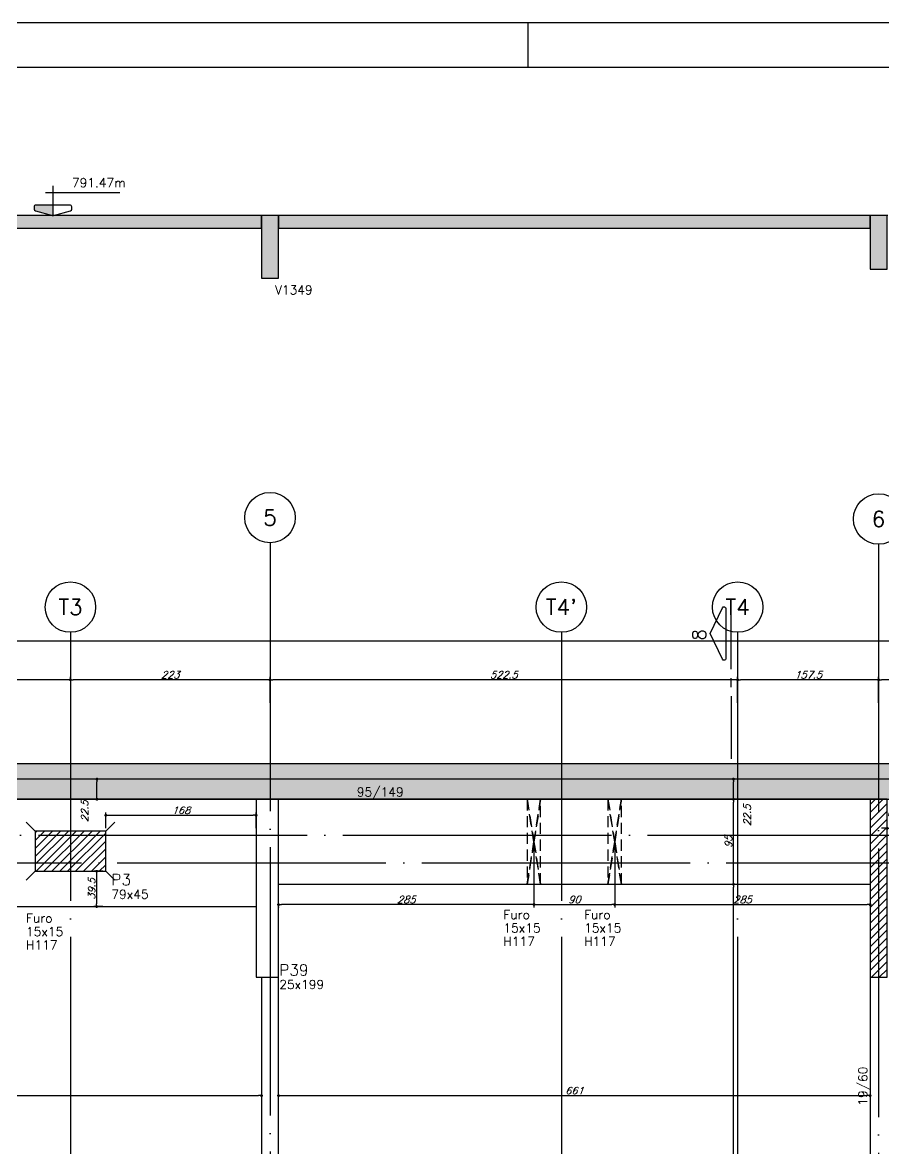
# Model space of a CAD drawing. Extents: x -5051 to 5519, y -2218 to 2282.
# Drawn here: x 329 to 1291, y 1024 to 2282 of the extents above; entities that cross this region are included whole.
import ezdxf
from ezdxf.enums import TextEntityAlignment as Align

# ---------------------------------------------------------------- set-up
doc = ezdxf.new("R2010")
doc.units = 0
doc.header["$LTSCALE"] = 50
doc.header["$MEASUREMENT"] = 0
doc.linetypes.add('EIXO', pattern=[6.8, 6, -0.4, 0, -0.4])
doc.linetypes.add('HIDDEN', pattern=[0.375, 0.25, -0.125])
doc.layers.get('0').update_dxf_attribs({"linetype": 'CONTINUOUS'})
doc.layers.get('DEFPOINTS').update_dxf_attribs({"linetype": 'CONTINUOUS'})
for name, color, linetype in [('71', 6, 'CONTINUOUS'), ('F-CORTE', 4, 'CONTINUOUS'), ('F-CORTE-INDICAÇÃO', 4, 'CONTINUOUS'), ('F-COTAS', 106, 'CONTINUOUS'), ('F-COTAS-FUROS VIGA', 50, 'CONTINUOUS'), ('F-DESNIVEL-8', 11, 'CONTINUOUS'), ('F-EIXO', 12, 'EIXO'), ('F-FURO-PAREDE', 2, 'HIDDEN'), ('F-FURO-PAREDE-TEXTOS', 2, 'CONTINUOUS'), ('F-LAJES', 3, 'CONTINUOUS'), ('F-MARGEM', 1, 'CONTINUOUS'), ('F-NÍVEL-VISTA', 2, 'CONTINUOUS'), ('F-PILARES-DIM', 172, 'CONTINUOUS'), ('F-PILARES-HACH', 174, 'CONTINUOUS'), ('F-PILARES-M', 170, 'CONTINUOUS'), ('F-PILARES-N', 170, 'CONTINUOUS'), ('F-PILARES-NASCE', 4, 'CONTINUOUS'), ('F-PILARES-NOME', 170, 'CONTINUOUS'), ('F-PILARES-V', 170, 'CONTINUOUS'), ('F-SOLIDO-CORTE', 71, 'CONTINUOUS'), ('F-TEXTO', 6, 'CONTINUOUS'), ('F-TEXTO-YELLOW', 2, 'CONTINUOUS'), ('F-VIGAS', 3, 'CONTINUOUS'), ('F-VIGAS-DIM', 2, 'CONTINUOUS')]:
    doc.layers.add(name, color=color, linetype=linetype)
doc.styles.add('CP-TEXT-INCL', font='simplex.shx', dxfattribs={"oblique": 20})
doc.styles.add('MCP', font='simplex.shx')
doc.styles.add('ROMANS', font='simplex.shx')
doc.dimstyles.new('CP-COTAS-50', dxfattribs={"dimscale": 0.64, "dimtxt": 12.5, "dimasz": 5, "dimexe": 5, "dimexo": 5, "dimgap": 2.5, "dimtad": 1, "dimdec": 1, "dimdsep": 46, "dimtxsty": 'CP-TEXT-INCL', "dimblk1": 'DOT', "dimblk2": 'DOT', "dimsah": 1, "dimcen": 9, "dimclrd": 256, "dimclre": 256, "dimclrt": 256, "dimadec": 0, "dimazin": 0, "dimtfac": 1, "dimtdec": 1, "dimtmove": 2, "dimatfit": 3, "dimldrblk": 'DOT', "dimfxl": 5, "dimtolj": 1, "dimarcsym": 0})

# ---------------------------------------------------------------- blocks, each defined once
blk = doc.blocks.new('*U3')
at = {"layer": 'F-EIXO'}
blk.add_line((0, 0), (7197, 0), dxfattribs=at)
at = {"layer": 'F-TEXTO', "style": 'ROMANS'}
blk.add_attdef('EIXO', text='', height=17.5, dxfattribs=at).set_placement((-28.2072, 0), align=Align.MIDDLE_CENTER)
blk = doc.blocks.new('*U4')
at = {"layer": 'F-EIXO'}
blk.add_line((0, 0), (7285, 0), dxfattribs=at)
at = {"layer": 'F-TEXTO', "style": 'ROMANS'}
blk.add_attdef('EIXO', text='', height=17.5, dxfattribs=at).set_placement((-28.2072, 0), align=Align.MIDDLE_CENTER)
blk = doc.blocks.new('*U203')
at = {"layer": 'F-EIXO'}
blk.add_line((0, 0), (0, -2495.8), dxfattribs=at)
at = {"layer": 'F-EIXO', "color": 2, "linetype": 'Continuous'}
blk.add_circle((0, 28.2), 28.2, dxfattribs=at)
at = {"layer": 'F-TEXTO', "style": 'ROMANS'}
blk.add_attdef('EIXO', text='', height=17.5, rotation=360, dxfattribs=at).set_placement((0, 28.2), align=Align.MIDDLE_CENTER)
blk = doc.blocks.new('*U215')
at = {"layer": 'F-EIXO'}
blk.add_line((0, 0), (0, -2395.8), dxfattribs=at)
at = {"layer": 'F-EIXO', "color": 2, "linetype": 'Continuous'}
blk.add_circle((0, 28.2), 28.2, dxfattribs=at)
at = {"layer": 'F-TEXTO', "style": 'ROMANS'}
blk.add_attdef('EIXO', text='', height=17.5, rotation=360, dxfattribs=at).set_placement((0, 28.2), align=Align.MIDDLE_CENTER)
blk = doc.blocks.new('*U204')
at = {"layer": 'F-EIXO'}
blk.add_line((0, 0), (0, -2494.3), dxfattribs=at)
at = {"layer": 'F-EIXO', "color": 2, "linetype": 'Continuous'}
blk.add_circle((0, 28.2), 28.2, dxfattribs=at)
at = {"layer": 'F-TEXTO', "style": 'ROMANS'}
blk.add_attdef('EIXO', text='', height=17.5, rotation=360, dxfattribs=at).set_placement((0, 28.2), align=Align.MIDDLE_CENTER)
blk = doc.blocks.new('*U16')
at = {"layer": 'F-CORTE-INDICAÇÃO'}
for p, q in [((70, 0), (0, 0)), ((80, 0), (90, 0)), ((100, 0), (170, 0))]:
    blk.add_line(p, q, dxfattribs=at)
blk.add_lwpolyline([(112, 6, -0.802585), (111.2, 9.8), (140, 23.3), (168.8, 9.8, -0.802585), (168, 6)], format="xyb", close=True, dxfattribs=at)
at = {"layer": 'F-CORTE-INDICAÇÃO', "style": 'ROMANS'}
blk.add_attdef('CORTE', text='', height=15, dxfattribs=at).set_placement((140, 35.8), align=Align.MIDDLE_CENTER)
at = {"layer": 'F-CORTE-INDICAÇÃO', "color": 2, "style": 'ROMANS'}
blk.add_attdef('FOLHA', text='', height=12, dxfattribs=at).set_placement((140, -10), align=Align.MIDDLE_CENTER)
blk = doc.blocks.new('_DOT')
at = {"color": 0, "linetype": 'ByBlock'}
blk.add_line((-0.5, 0), (-1, 0), dxfattribs=at)
at = {"color": 0, "linetype": 'ByBlock', "const_width": 0.5}
blk.add_lwpolyline([(-0.25, 0, 1), (0.25, 0, 1)], format="xyb", close=True, dxfattribs=at)
blk = doc.blocks.new('*D58')
at = {"layer": 'DEFPOINTS', "color": 0, "linetype": 'Continuous', "transparency": 16777216}
for p in [(1123.3, 1319.5), (1123.3, 1319.5), (1123.3, 664.5)]:
    blk.add_point(p, dxfattribs=at)
at = {"layer": 'F-COTAS', "linetype": 'Continuous', "lineweight": -2, "transparency": 16777216}
blk.add_line((1123.3, 667.7), (1123.3, 1316.3), dxfattribs=at)
at = {"layer": 'F-COTAS', "linetype": 'Continuous', "lineweight": -2, "transparency": 16777216, "xscale": 3.2, "yscale": 3.2, "zscale": 3.2}
for p, rotation in [((1123.3, 1319.5), 90), ((1123.3, 664.5), 270)]:
    blk.add_blockref('_DOT', p, dxfattribs=dict(at, rotation=rotation))
at = {"layer": 'F-COTAS', "linetype": 'Continuous', "transparency": 16777216, "insert": (1117.7, 992), "char_height": 8, "attachment_point": 5, "rotation": 90, "style": 'CP-TEXT-INCL'}
blk.add_mtext('\\A1;655', dxfattribs=at)
blk = doc.blocks.new('*D59')
at = {"layer": 'DEFPOINTS', "color": 0, "linetype": 'Continuous', "transparency": 16777216}
for p in [(1123.3, 1414.5), (1123.3, 1414.5), (1123.3, 1319.5)]:
    blk.add_point(p, dxfattribs=at)
at = {"layer": 'F-COTAS', "linetype": 'Continuous', "lineweight": -2, "transparency": 16777216}
blk.add_line((1123.3, 1322.7), (1123.3, 1411.3), dxfattribs=at)
at = {"layer": 'F-COTAS', "linetype": 'Continuous', "lineweight": -2, "transparency": 16777216, "xscale": 3.2, "yscale": 3.2, "zscale": 3.2}
for p, rotation in [((1123.3, 1414.5), 90), ((1123.3, 1319.5), 270)]:
    blk.add_blockref('_DOT', p, dxfattribs=dict(at, rotation=rotation))
at = {"layer": 'F-COTAS', "linetype": 'Continuous', "transparency": 16777216, "insert": (1117.7, 1367), "char_height": 8, "attachment_point": 5, "rotation": 90, "style": 'CP-TEXT-INCL'}
blk.add_mtext('\\A1;95', dxfattribs=at)
blk = doc.blocks.new('*D60')
at = {"layer": 'DEFPOINTS', "color": 0, "linetype": 'Continuous', "transparency": 16777216}
for p in [(1123.3, 1437), (1123.3, 1437), (1123.3, 1414.5)]:
    blk.add_point(p, dxfattribs=at)
at = {"layer": 'F-COTAS', "linetype": 'Continuous', "lineweight": -2, "transparency": 16777216}
blk.add_line((1123.3, 1417.7), (1123.3, 1433.8), dxfattribs=at)
at = {"layer": 'F-COTAS', "linetype": 'Continuous', "lineweight": -2, "transparency": 16777216, "xscale": 3.2, "yscale": 3.2, "zscale": 3.2}
for p, rotation in [((1123.3, 1437), 90), ((1123.3, 1414.5), 270)]:
    blk.add_blockref('_DOT', p, dxfattribs=dict(at, rotation=rotation))
at = {"layer": 'F-COTAS', "linetype": 'Continuous', "transparency": 16777216, "insert": (1138.6, 1396.4), "char_height": 8, "attachment_point": 5, "rotation": 90, "style": 'CP-TEXT-INCL'}
blk.add_mtext('\\A1;22.5', dxfattribs=at)
blk = doc.blocks.new('*D66')
at = {"layer": 'DEFPOINTS', "color": 0, "linetype": 'Continuous', "transparency": 16777216}
for p in [(412.1, 1437), (412.1, 1437), (412.1, 1414.5)]:
    blk.add_point(p, dxfattribs=at)
at = {"layer": 'F-COTAS', "linetype": 'Continuous', "lineweight": -2, "transparency": 16777216}
blk.add_line((412.1, 1417.7), (412.1, 1433.8), dxfattribs=at)
at = {"layer": 'F-COTAS', "linetype": 'Continuous', "lineweight": -2, "transparency": 16777216, "xscale": 3.2, "yscale": 3.2, "zscale": 3.2}
for p, rotation in [((412.1, 1437), 90), ((412.1, 1414.5), 270)]:
    blk.add_blockref('_DOT', p, dxfattribs=dict(at, rotation=rotation))
at = {"layer": 'F-COTAS', "linetype": 'Continuous', "transparency": 16777216, "insert": (398.5, 1401.1), "char_height": 8, "attachment_point": 5, "rotation": 90, "style": 'CP-TEXT-INCL'}
blk.add_mtext('\\A1;22.5', dxfattribs=at)
blk = doc.blocks.new('*D154')
at = {"layer": 'DEFPOINTS', "color": 0, "linetype": 'Continuous', "transparency": 16777216}
for p in [(-540, 1083.3), (596, 1083.3), (596, 1083.3)]:
    blk.add_point(p, dxfattribs=at)
at = {"layer": 'F-COTAS', "linetype": 'Continuous', "lineweight": -2, "transparency": 16777216}
blk.add_line((-536.8, 1083.3), (592.8, 1083.3), dxfattribs=at)
at = {"layer": 'F-COTAS', "linetype": 'Continuous', "lineweight": -2, "transparency": 16777216, "xscale": 3.2, "yscale": 3.2, "zscale": 3.2, "rotation": 180}
blk.add_blockref('_DOT', (-540, 1083.3), dxfattribs=at)
at = {"layer": 'F-COTAS', "linetype": 'Continuous', "lineweight": -2, "transparency": 16777216, "xscale": 3.2, "yscale": 3.2, "zscale": 3.2}
blk.add_blockref('_DOT', (596, 1083.3), dxfattribs=at)
at = {"layer": 'F-COTAS', "linetype": 'Continuous', "transparency": 16777216, "insert": (28, 1088.9), "char_height": 8, "attachment_point": 5, "style": 'CP-TEXT-INCL'}
blk.add_mtext('\\A1;1136', dxfattribs=at)
blk = doc.blocks.new('*D155')
at = {"layer": 'DEFPOINTS', "color": 0, "linetype": 'Continuous', "transparency": 16777216}
for p in [(615, 1083.3), (1276, 1083.3), (1276, 1083.3)]:
    blk.add_point(p, dxfattribs=at)
at = {"layer": 'F-COTAS', "linetype": 'Continuous', "lineweight": -2, "transparency": 16777216}
blk.add_line((618.2, 1083.3), (1272.8, 1083.3), dxfattribs=at)
at = {"layer": 'F-COTAS', "linetype": 'Continuous', "lineweight": -2, "transparency": 16777216, "xscale": 3.2, "yscale": 3.2, "zscale": 3.2, "rotation": 180}
blk.add_blockref('_DOT', (615, 1083.3), dxfattribs=at)
at = {"layer": 'F-COTAS', "linetype": 'Continuous', "lineweight": -2, "transparency": 16777216, "xscale": 3.2, "yscale": 3.2, "zscale": 3.2}
blk.add_blockref('_DOT', (1276, 1083.3), dxfattribs=at)
at = {"layer": 'F-COTAS', "linetype": 'Continuous', "transparency": 16777216, "insert": (945.5, 1088.9), "char_height": 8, "attachment_point": 5, "style": 'CP-TEXT-INCL'}
blk.add_mtext('\\A1;661', dxfattribs=at)
blk = doc.blocks.new('*D166')
at = {"layer": 'DEFPOINTS', "color": 0, "linetype": 'Continuous', "transparency": 16777216}
for p in [(1295, 1382), (1301, 1382), (1301, 1382)]:
    blk.add_point(p, dxfattribs=at)
at = {"layer": 'F-COTAS', "linetype": 'Continuous', "lineweight": -2, "transparency": 16777216}
for p, q in [((1291.8, 1382), (1288.6, 1382)), ((1295, 1382), (1301, 1382)), ((1304.2, 1382), (1307.4, 1382))]:
    blk.add_line(p, q, dxfattribs=at)
at = {"layer": 'F-COTAS', "linetype": 'Continuous', "lineweight": -2, "transparency": 16777216, "xscale": 3.2, "yscale": 3.2, "zscale": 3.2}
blk.add_blockref('_DOT', (1295, 1382), dxfattribs=at)
at = {"layer": 'F-COTAS', "linetype": 'Continuous', "lineweight": -2, "transparency": 16777216, "xscale": 3.2, "yscale": 3.2, "zscale": 3.2, "rotation": 180}
blk.add_blockref('_DOT', (1301, 1382), dxfattribs=at)
at = {"layer": 'F-COTAS', "linetype": 'Continuous', "transparency": 16777216, "insert": (1298, 1399.6), "char_height": 8, "attachment_point": 5, "style": 'CP-TEXT-INCL'}
blk.add_mtext('\\A1;6', dxfattribs=at)
blk = doc.blocks.new('*D177')
at = {"layer": 'DEFPOINTS', "color": 0, "linetype": 'Continuous', "transparency": 16777216}
for p in [(422, 1334), (411.8, 1294.5), (422, 1294.5)]:
    blk.add_point(p, dxfattribs=at)
at = {"layer": 'F-COTAS', "linetype": 'Continuous', "lineweight": -2, "transparency": 16777216}
for p, q in [((418.8, 1334), (408.6, 1334)), ((411.8, 1330.8), (411.8, 1297.7)), ((418.8, 1294.5), (408.6, 1294.5))]:
    blk.add_line(p, q, dxfattribs=at)
at = {"layer": 'F-COTAS', "linetype": 'Continuous', "lineweight": -2, "transparency": 16777216, "xscale": 3.2, "yscale": 3.2, "zscale": 3.2}
for p, rotation in [((411.8, 1334), 90), ((411.8, 1294.5), 270)]:
    blk.add_blockref('_DOT', p, dxfattribs=dict(at, rotation=rotation))
at = {"layer": 'F-COTAS', "linetype": 'Continuous', "transparency": 16777216, "insert": (406.2, 1314.2), "char_height": 8, "attachment_point": 5, "rotation": 90, "style": 'CP-TEXT-INCL'}
blk.add_mtext('\\A1;39.5', dxfattribs=at)
blk = doc.blocks.new('*D178')
at = {"layer": 'DEFPOINTS', "color": 0, "linetype": 'Continuous', "transparency": 16777216}
for p in [(590, 1396.6), (422, 1379), (590, 1379)]:
    blk.add_point(p, dxfattribs=at)
at = {"layer": 'F-COTAS', "linetype": 'Continuous', "lineweight": -2, "transparency": 16777216}
for p, q in [((422, 1382.2), (422, 1399.8)), ((590, 1382.2), (590, 1399.8)), ((425.2, 1396.6), (586.8, 1396.6))]:
    blk.add_line(p, q, dxfattribs=at)
at = {"layer": 'F-COTAS', "linetype": 'Continuous', "lineweight": -2, "transparency": 16777216, "xscale": 3.2, "yscale": 3.2, "zscale": 3.2, "rotation": 180}
blk.add_blockref('_DOT', (422, 1396.6), dxfattribs=at)
at = {"layer": 'F-COTAS', "linetype": 'Continuous', "lineweight": -2, "transparency": 16777216, "xscale": 3.2, "yscale": 3.2, "zscale": 3.2}
blk.add_blockref('_DOT', (590, 1396.6), dxfattribs=at)
at = {"layer": 'F-COTAS', "linetype": 'Continuous', "transparency": 16777216, "insert": (506, 1402.2), "char_height": 8, "attachment_point": 5, "style": 'CP-TEXT-INCL'}
blk.add_mtext('\\A1;168', dxfattribs=at)
blk = doc.blocks.new('Nível - Vista')
at = {"layer": 'F-NÍVEL-VISTA'}
blk.add_hatch(color=71, dxfattribs=at).paths.add_polyline_path([(0, 0.238), (-0.38, 0.238, 0.414214), (-0.42, 0.198), (-0.42, 0.148, 0.331206), (-0.391, 0.11), (-0.011, 0.002, 0.072993), (0, 0)])
at = {"layer": 'F-NÍVEL-VISTA', "color": 2}
for p, q in [((-0.168, 0.521), (1.493, 0.521)), ((0, 0.67), (0, 0))]:
    blk.add_line(p, q, dxfattribs=at)
blk.add_lwpolyline([(-0.011, 0.002, 0.146769), (0.011, 0.002), (0.391, 0.11, 0.331206), (0.42, 0.148), (0.42, 0.198, 0.414214), (0.38, 0.238), (-0.38, 0.238, 0.414214), (-0.42, 0.198), (-0.42, 0.148, 0.331206), (-0.391, 0.11), (-0.011, 0.002, 0.146769), (0.011, 0.002)], format="xyb", dxfattribs=at)
at = {"layer": 'F-TEXTO', "color": 3, "style": 'MCP'}
for tag, p in [('NÍVEL', (1.026, 0.636)), ('NÍVEL_DETALHE', (1.02, 0.186))]:
    blk.add_attdef(tag, text='', height=0.2, dxfattribs=at).set_placement(p, align=Align.CENTER)
blk = doc.blocks.new('A0-5L_900')
at = {"layer": 'F-MARGEM', "color": 2}
blk.add_line((118.9, 90), (118.9, 89), dxfattribs=at)
blk.add_lwpolyline([(0, 0), (0, 90), (211.4, 90), (211.4, 0)], close=True, dxfattribs=at)
at = {"layer": 'F-MARGEM', "color": 7}
blk.add_lwpolyline([(2.5, 89), (210.4, 89), (210.4, 1), (2.5, 1)], close=True, dxfattribs=at)
blk = doc.blocks.new('*D393')
at = {"layer": 'DEFPOINTS', "color": 0, "linetype": 'Continuous', "transparency": 16777216}
for p in [(900.4, 1367), (615, 1297.5), (615, 1296.8)]:
    blk.add_point(p, dxfattribs=at)
at = {"layer": 'F-COTAS-FUROS VIGA', "linetype": 'Continuous', "lineweight": -2, "transparency": 16777216}
for p, q in [((900.4, 1363.8), (900.4, 1293.6)), ((897.2, 1296.8), (618.2, 1296.8)), ((615, 1294.3), (615, 1293.6))]:
    blk.add_line(p, q, dxfattribs=at)
at = {"layer": 'F-COTAS-FUROS VIGA', "linetype": 'Continuous', "lineweight": -2, "transparency": 16777216, "xscale": 3.2, "yscale": 3.2, "zscale": 3.2, "rotation": 180}
blk.add_blockref('_DOT', (615, 1296.8), dxfattribs=at)
at = {"layer": 'F-COTAS-FUROS VIGA', "linetype": 'Continuous', "lineweight": -2, "transparency": 16777216, "xscale": 3.2, "yscale": 3.2, "zscale": 3.2}
blk.add_blockref('_DOT', (900.4, 1296.8), dxfattribs=at)
at = {"layer": 'F-COTAS-FUROS VIGA', "linetype": 'Continuous', "transparency": 16777216, "insert": (757.7, 1302.4), "char_height": 8, "attachment_point": 5, "style": 'CP-TEXT-INCL'}
blk.add_mtext('\\A1;285', dxfattribs=at)
blk = doc.blocks.new('*D394')
at = {"layer": 'DEFPOINTS', "color": 0, "linetype": 'Continuous', "transparency": 16777216}
for p in [(900.4, 1367), (990.6, 1367), (990.6, 1296.8)]:
    blk.add_point(p, dxfattribs=at)
at = {"layer": 'F-COTAS-FUROS VIGA', "linetype": 'Continuous', "lineweight": -2, "transparency": 16777216}
for p, q in [((900.4, 1363.8), (900.4, 1293.6)), ((990.6, 1363.8), (990.6, 1293.6)), ((903.6, 1296.8), (987.4, 1296.8))]:
    blk.add_line(p, q, dxfattribs=at)
at = {"layer": 'F-COTAS-FUROS VIGA', "linetype": 'Continuous', "lineweight": -2, "transparency": 16777216, "xscale": 3.2, "yscale": 3.2, "zscale": 3.2, "rotation": 180}
blk.add_blockref('_DOT', (900.4, 1296.8), dxfattribs=at)
at = {"layer": 'F-COTAS-FUROS VIGA', "linetype": 'Continuous', "lineweight": -2, "transparency": 16777216, "xscale": 3.2, "yscale": 3.2, "zscale": 3.2}
blk.add_blockref('_DOT', (990.6, 1296.8), dxfattribs=at)
at = {"layer": 'F-COTAS-FUROS VIGA', "linetype": 'Continuous', "transparency": 16777216, "insert": (945.5, 1302.4), "char_height": 8, "attachment_point": 5, "style": 'CP-TEXT-INCL'}
blk.add_mtext('\\A1;90', dxfattribs=at)
blk = doc.blocks.new('*D395')
at = {"layer": 'DEFPOINTS', "color": 0, "linetype": 'Continuous', "transparency": 16777216}
for p in [(990.6, 1367), (1276, 1332.9), (1276, 1296.8)]:
    blk.add_point(p, dxfattribs=at)
at = {"layer": 'F-COTAS-FUROS VIGA', "linetype": 'Continuous', "lineweight": -2, "transparency": 16777216}
for p, q in [((990.6, 1363.8), (990.6, 1293.6)), ((1276, 1329.7), (1276, 1293.6)), ((993.8, 1296.8), (1272.8, 1296.8))]:
    blk.add_line(p, q, dxfattribs=at)
at = {"layer": 'F-COTAS-FUROS VIGA', "linetype": 'Continuous', "lineweight": -2, "transparency": 16777216, "xscale": 3.2, "yscale": 3.2, "zscale": 3.2, "rotation": 180}
blk.add_blockref('_DOT', (990.6, 1296.8), dxfattribs=at)
at = {"layer": 'F-COTAS-FUROS VIGA', "linetype": 'Continuous', "lineweight": -2, "transparency": 16777216, "xscale": 3.2, "yscale": 3.2, "zscale": 3.2}
blk.add_blockref('_DOT', (1276, 1296.8), dxfattribs=at)
at = {"layer": 'F-COTAS-FUROS VIGA', "linetype": 'Continuous', "transparency": 16777216, "insert": (1133.3, 1302.4), "char_height": 8, "attachment_point": 5, "style": 'CP-TEXT-INCL'}
blk.add_mtext('\\A1;285', dxfattribs=at)
blk = doc.blocks.new('*D458')
at = {"layer": 'DEFPOINTS', "color": 0, "linetype": 'Continuous', "transparency": 16777216}
for p in [(3299.5, 1591.4), (-3549.5, 1454.5), (3299.5, 1437)]:
    blk.add_point(p, dxfattribs=at)
at = {"layer": 'F-COTAS', "linetype": 'Continuous', "lineweight": -2, "transparency": 16777216}
for p, q in [((-3549.5, 1457.7), (-3549.5, 1594.6)), ((-3546.3, 1591.4), (3296.3, 1591.4)), ((3299.5, 1440.2), (3299.5, 1594.6))]:
    blk.add_line(p, q, dxfattribs=at)
at = {"layer": 'F-COTAS', "linetype": 'Continuous', "lineweight": -2, "transparency": 16777216, "xscale": 3.2, "yscale": 3.2, "zscale": 3.2, "rotation": 180}
blk.add_blockref('_DOT', (-3549.5, 1591.4), dxfattribs=at)
at = {"layer": 'F-COTAS', "linetype": 'Continuous', "lineweight": -2, "transparency": 16777216, "xscale": 3.2, "yscale": 3.2, "zscale": 3.2}
blk.add_blockref('_DOT', (3299.5, 1591.4), dxfattribs=at)
at = {"layer": 'F-COTAS', "linetype": 'Continuous', "transparency": 16777216, "insert": (-125, 1597), "char_height": 8, "attachment_point": 5, "style": 'CP-TEXT-INCL'}
blk.add_mtext('\\A1;6849', dxfattribs=at)
blk = doc.blocks.new('*D465')
at = {"layer": 'DEFPOINTS', "color": 0, "linetype": 'Continuous', "transparency": 16777216}
for p in [(1285.5, 1548), (1504.5, 1546.3), (1285.5, 1519.1)]:
    blk.add_point(p, dxfattribs=at)
at = {"layer": 'F-COTAS', "linetype": 'Continuous', "lineweight": -2, "transparency": 16777216}
for p, q in [((1285.5, 1522.3), (1285.5, 1551.2)), ((1501.3, 1548), (1288.7, 1548)), ((1504.5, 1549.5), (1504.5, 1551.2))]:
    blk.add_line(p, q, dxfattribs=at)
at = {"layer": 'F-COTAS', "linetype": 'Continuous', "lineweight": -2, "transparency": 16777216, "xscale": 3.2, "yscale": 3.2, "zscale": 3.2, "rotation": 180}
blk.add_blockref('_DOT', (1285.5, 1548), dxfattribs=at)
at = {"layer": 'F-COTAS', "linetype": 'Continuous', "lineweight": -2, "transparency": 16777216, "xscale": 3.2, "yscale": 3.2, "zscale": 3.2}
blk.add_blockref('_DOT', (1504.5, 1548), dxfattribs=at)
at = {"layer": 'F-COTAS', "linetype": 'Continuous', "transparency": 16777216, "insert": (1395, 1553.6), "char_height": 8, "attachment_point": 5, "style": 'CP-TEXT-INCL'}
blk.add_mtext('\\A1;219', dxfattribs=at)
blk = doc.blocks.new('*D466')
at = {"layer": 'DEFPOINTS', "color": 0, "linetype": 'Continuous', "transparency": 16777216}
for p in [(1128, 1548), (1128, 1519.1), (1285.5, 1519.1)]:
    blk.add_point(p, dxfattribs=at)
at = {"layer": 'F-COTAS', "linetype": 'Continuous', "lineweight": -2, "transparency": 16777216}
for p, q in [((1128, 1522.3), (1128, 1551.2)), ((1282.3, 1548), (1131.2, 1548)), ((1285.5, 1522.3), (1285.5, 1551.2))]:
    blk.add_line(p, q, dxfattribs=at)
at = {"layer": 'F-COTAS', "linetype": 'Continuous', "lineweight": -2, "transparency": 16777216, "xscale": 3.2, "yscale": 3.2, "zscale": 3.2, "rotation": 180}
blk.add_blockref('_DOT', (1128, 1548), dxfattribs=at)
at = {"layer": 'F-COTAS', "linetype": 'Continuous', "lineweight": -2, "transparency": 16777216, "xscale": 3.2, "yscale": 3.2, "zscale": 3.2}
blk.add_blockref('_DOT', (1285.5, 1548), dxfattribs=at)
at = {"layer": 'F-COTAS', "linetype": 'Continuous', "transparency": 16777216, "insert": (1206.8, 1553.6), "char_height": 8, "attachment_point": 5, "style": 'CP-TEXT-INCL'}
blk.add_mtext('\\A1;157.5', dxfattribs=at)
blk = doc.blocks.new('*D467')
at = {"layer": 'DEFPOINTS', "color": 0, "linetype": 'Continuous', "transparency": 16777216}
for p in [(605.5, 1548), (605.5, 1519.1), (1128, 1519.1)]:
    blk.add_point(p, dxfattribs=at)
at = {"layer": 'F-COTAS', "linetype": 'Continuous', "lineweight": -2, "transparency": 16777216}
for p, q in [((605.5, 1522.3), (605.5, 1551.2)), ((1124.8, 1548), (608.7, 1548)), ((1128, 1522.3), (1128, 1551.2))]:
    blk.add_line(p, q, dxfattribs=at)
at = {"layer": 'F-COTAS', "linetype": 'Continuous', "lineweight": -2, "transparency": 16777216, "xscale": 3.2, "yscale": 3.2, "zscale": 3.2, "rotation": 180}
blk.add_blockref('_DOT', (605.5, 1548), dxfattribs=at)
at = {"layer": 'F-COTAS', "linetype": 'Continuous', "lineweight": -2, "transparency": 16777216, "xscale": 3.2, "yscale": 3.2, "zscale": 3.2}
blk.add_blockref('_DOT', (1128, 1548), dxfattribs=at)
at = {"layer": 'F-COTAS', "linetype": 'Continuous', "transparency": 16777216, "insert": (866.7, 1553.6), "char_height": 8, "attachment_point": 5, "style": 'CP-TEXT-INCL'}
blk.add_mtext('\\A1;522.5', dxfattribs=at)
blk = doc.blocks.new('*D468')
at = {"layer": 'DEFPOINTS', "color": 0, "linetype": 'Continuous', "transparency": 16777216}
for p in [(382.5, 1548), (382.5, 1546.3), (605.5, 1519.1)]:
    blk.add_point(p, dxfattribs=at)
at = {"layer": 'F-COTAS', "linetype": 'Continuous', "lineweight": -2, "transparency": 16777216}
for p, q in [((382.5, 1549.5), (382.5, 1551.2)), ((602.3, 1548), (385.7, 1548)), ((605.5, 1522.3), (605.5, 1551.2))]:
    blk.add_line(p, q, dxfattribs=at)
at = {"layer": 'F-COTAS', "linetype": 'Continuous', "lineweight": -2, "transparency": 16777216, "xscale": 3.2, "yscale": 3.2, "zscale": 3.2, "rotation": 180}
blk.add_blockref('_DOT', (382.5, 1548), dxfattribs=at)
at = {"layer": 'F-COTAS', "linetype": 'Continuous', "lineweight": -2, "transparency": 16777216, "xscale": 3.2, "yscale": 3.2, "zscale": 3.2}
blk.add_blockref('_DOT', (605.5, 1548), dxfattribs=at)
at = {"layer": 'F-COTAS', "linetype": 'Continuous', "transparency": 16777216, "insert": (494, 1553.6), "char_height": 8, "attachment_point": 5, "style": 'CP-TEXT-INCL'}
blk.add_mtext('\\A1;223', dxfattribs=at)
blk = doc.blocks.new('*D469')
at = {"layer": 'DEFPOINTS', "color": 0, "linetype": 'Continuous', "transparency": 16777216}
for p in [(195, 1548), (195, 1546.3), (382.5, 1546.3)]:
    blk.add_point(p, dxfattribs=at)
at = {"layer": 'F-COTAS', "linetype": 'Continuous', "lineweight": -2, "transparency": 16777216}
for p, q in [((195, 1549.5), (195, 1551.2)), ((379.3, 1548), (198.2, 1548)), ((382.5, 1549.5), (382.5, 1551.2))]:
    blk.add_line(p, q, dxfattribs=at)
at = {"layer": 'F-COTAS', "linetype": 'Continuous', "lineweight": -2, "transparency": 16777216, "xscale": 3.2, "yscale": 3.2, "zscale": 3.2, "rotation": 180}
blk.add_blockref('_DOT', (195, 1548), dxfattribs=at)
at = {"layer": 'F-COTAS', "linetype": 'Continuous', "lineweight": -2, "transparency": 16777216, "xscale": 3.2, "yscale": 3.2, "zscale": 3.2}
blk.add_blockref('_DOT', (382.5, 1548), dxfattribs=at)
at = {"layer": 'F-COTAS', "linetype": 'Continuous', "transparency": 16777216, "insert": (288.7, 1553.6), "char_height": 8, "attachment_point": 5, "style": 'CP-TEXT-INCL'}
blk.add_mtext('\\A1;187.5', dxfattribs=at)

msp = doc.modelspace()

# ---------------------------------------------------------------- hatches: boundary and pattern name
at = {"layer": 'F-PILARES-HACH', "linetype": 'Continuous'}
h = msp.add_hatch(dxfattribs=at)
h.set_pattern_fill('ANSI31', color=256, scale=50, style=0)
h.paths.add_polyline_path([(1276, 1215.5), (1295, 1215.5), (1295, 1414.5), (1276, 1414.5)], flags=16)
h = msp.add_hatch(dxfattribs=at)
h.set_pattern_fill('ANSI31', color=256, scale=50, style=0)
h.paths.add_polyline_path([(343, 1334), (422, 1334), (422, 1379), (343, 1379)], flags=16)
at = {"layer": 'F-SOLIDO-CORTE', "linetype": 'Continuous'}
for points in [[(179.096, 2066.684), (169.377, 2066.684), (73.013, 2066.684), (27.754, 2066.684), (15.884, 2066.684), (-51.328, 2066.684), (-95.816, 2066.684), (-103.509, 2066.684), (-108.601, 2066.684), (-251.547, 2066.684), (-261.306, 2066.684), (-271.781, 2066.684), (-312.996, 2066.684), (-357.237, 2066.684), (-484.318, 2066.684), (-515.116, 2066.684), (-537, 2066.684), (-538.036, 2066.684), (-538.597, 2066.684), (-538.736, 2066.684), (-540, 2066.684), (-540, 2061.245), (-540, 2058.585), (-540, 2052.684), (-538.736, 2052.684), (-538.597, 2052.684), (-537.562, 2052.684), (-537, 2052.684), (-506.202, 2052.684), (-484.318, 2052.684), (-357.237, 2052.684), (-316.022, 2052.684), (-271.781, 2052.684), (-259.606, 2052.684), (-251.547, 2052.684), (-108.601, 2052.684), (-100.908, 2052.684), (-95.816, 2052.684), (-28.605, 2052.684), (15.884, 2052.684), (27.754, 2052.684), (124.118, 2052.684), (169.377, 2052.684), (179.096, 2052.684), (183.883, 2052.684), (262.389, 2052.684), (362.534, 2052.684), (476.223, 2052.684), (592.151, 2052.684), (593.117, 2052.684), (593.57, 2052.684), (596, 2052.684), (596, 2058.353), (596, 2061.015), (596, 2066.684), (593.57, 2066.684), (592.757, 2066.684), (592.151, 2066.684), (476.223, 2066.684), (347.555, 2066.684), (262.389, 2066.684), (183.883, 2066.684)], [(596, 2038.342), (596, 2025.03), (596, 1996.684), (603.694, 1996.684), (611.387, 1996.684), (615, 1996.684), (615, 2025.027), (615, 2038.338), (615, 2066.684), (607.307, 2066.684), (603.694, 2066.684), (596, 2066.684)], [(615, 2066.684), (615, 2061.016), (615, 2058.354), (615, 2052.684), (750.895, 2052.684), (851.999, 2052.684), (905.051, 2052.684), (936.641, 2052.684), (1145.278, 2052.684), (1180.309, 2052.684), (1276, 2052.684), (1276, 2062.936), (1276, 2064.658), (1276, 2066.684), (1180.309, 2066.684), (1027.584, 2066.684), (936.641, 2066.684), (888.108, 2066.684), (851.999, 2066.684), (716.104, 2066.684)], [(1276, 2022.748), (1276, 2015.37), (1276, 2006.684), (1278.751, 2006.684), (1292.664, 2006.684), (1295, 2006.684), (1295, 2050.621), (1295, 2057.998), (1295, 2066.684), (1281.087, 2066.684), (1278.751, 2066.684), (1276, 2066.684)]]:
    msp.add_hatch(color=256, dxfattribs=at).paths.add_polyline_path(points, flags=16)

# ---------------------------------------------------------------- linework, layer by layer
at = {"layer": '71', "color": 2, "linetype": 'Continuous'}
for p, q in [((3262.5, 1437), (-1605.8, 1437)), ((-1605.8, 1414.5), (3262.5, 1414.5))]:
    msp.add_line(p, q, dxfattribs=at)
at = {"layer": 'F-CORTE', "linetype": 'Continuous'}
for points in [[(1295.738, 2066.684), (1295, 2066.684), (1281.087, 2066.684), (1278.751, 2066.684), (1276, 2066.684), (615, 2066.684), (607.307, 2066.684), (603.694, 2066.684), (596, 2066.684), (179.096, 2066.684), (-540, 2066.684)], [(262.389, 2052.684), (362.534, 2052.684), (476.223, 2052.684), (592.151, 2052.684), (593.117, 2052.684), (593.57, 2052.684), (596, 2052.684), (596, 2038.342), (596, 1996.684), (603.694, 1996.684), (611.387, 1996.684), (615, 1996.684), (615, 2025.027), (615, 2038.338), (615, 2052.684), (750.895, 2052.684), (851.999, 2052.684), (905.051, 2052.684), (936.641, 2052.684), (1145.278, 2052.684), (1180.309, 2052.684), (1276, 2052.684), (1276, 2022.748), (1276, 2006.684), (1278.751, 2006.684), (1292.664, 2006.684)]]:
    msp.add_lwpolyline(points, dxfattribs=at)
at = {"layer": 'F-DESNIVEL-8', "linetype": 'Continuous'}
for points in [[(3262.5, 1454.5), (-3509.5, 1454.5), (-3509.5, 1414.5)], [(3262.5, 1454.5), (-3509.5, 1414.5), (3262.5, 1454.5)], [(3262.5, 1454.5), (-3509.5, 1414.5), (-3300, 1414.5)], [(3262.5, 1454.5), (-3300, 1414.5), (3262.5, 1454.5)], [(3262.5, 1454.5), (-3300, 1414.5), (-2620, 1414.5)], [(3262.5, 1454.5), (-2620, 1414.5), (3262.5, 1454.5)], [(3262.5, 1454.5), (-2620, 1414.5), (-1937, 1414.5)], [(3262.5, 1454.5), (-1937, 1414.5), (3262.5, 1454.5)], [(3262.5, 1454.5), (-1937, 1414.5), (-1595.5, 1414.5)], [(3262.5, 1454.5), (-1595.5, 1414.5), (3262.5, 1454.5)], [(3262.5, 1454.5), (-1595.5, 1414.5), (-1239, 1414.5)], [(3262.5, 1454.5), (-1239, 1414.5), (3262.5, 1454.5)], [(3262.5, 1454.5), (-1239, 1414.5), (-1214, 1414.5)], [(3262.5, 1454.5), (-1214, 1414.5), (3262.5, 1454.5)], [(3262.5, 1454.5), (-1214, 1414.5), (-1090, 1414.5)], [(3262.5, 1454.5), (-1090, 1414.5), (3262.5, 1454.5)], [(3262.5, 1454.5), (-1090, 1414.5), (-884, 1414.5)], [(3262.5, 1454.5), (-884, 1414.5), (3262.5, 1454.5)], [(3262.5, 1454.5), (-884, 1414.5), (-562, 1414.5)], [(3262.5, 1454.5), (-562, 1414.5), (3262.5, 1454.5)], [(3262.5, 1454.5), (-562, 1414.5), (-537, 1414.5)], [(3262.5, 1454.5), (-537, 1414.5), (3262.5, 1454.5)], [(3262.5, 1454.5), (-537, 1414.5), (-318.5, 1414.5)], [(3262.5, 1454.5), (-318.5, 1414.5), (3262.5, 1454.5)], [(3262.5, 1454.5), (-318.5, 1414.5), (118.5, 1414.5)], [(3262.5, 1454.5), (118.5, 1414.5), (3262.5, 1454.5)], [(3262.5, 1454.5), (118.5, 1414.5), (142.5, 1414.5)], [(3262.5, 1454.5), (142.5, 1414.5), (3262.5, 1454.5)], [(3262.5, 1454.5), (142.5, 1414.5), (382.5, 1414.5)], [(3262.5, 1454.5), (382.5, 1414.5), (3262.5, 1454.5)], [(3262.5, 1454.5), (382.5, 1414.5), (590, 1414.5)], [(3262.5, 1454.5), (590, 1414.5), (3262.5, 1454.5)], [(3262.5, 1454.5), (590, 1414.5), (615, 1414.5)], [(3262.5, 1454.5), (615, 1414.5), (3262.5, 1454.5)], [(3262.5, 1454.5), (615, 1414.5), (1276, 1414.5)], [(3262.5, 1454.5), (1276, 1414.5), (3262.5, 1454.5)], [(3262.5, 1454.5), (1276, 1414.5), (1301, 1414.5)]]:
    msp.add_solid(points, dxfattribs=at)
at = {"layer": 'F-FURO-PAREDE'}
for points in [[(900.4, 1367), (892.9, 1319.5), (907.9, 1319.5), (900.4, 1367), (907.9, 1319.5), (907.9, 1414.5), (900.4, 1367), (907.9, 1414.5), (892.9, 1414.5), (900.4, 1367), (892.9, 1414.5), (892.9, 1319.5), (900.4, 1367)], [(990.6, 1367), (983.1, 1319.5), (998.1, 1319.5), (990.6, 1367), (998.1, 1319.5), (998.1, 1414.5), (990.6, 1367), (998.1, 1414.5), (983.1, 1414.5), (990.6, 1367), (983.1, 1414.5), (983.1, 1319.5), (990.6, 1367)]]:
    msp.add_lwpolyline(points, dxfattribs=at)
at = {"layer": 'F-LAJES', "linetype": 'Continuous'}
msp.add_line((-3550, 1454.5), (3262.5, 1454.5), dxfattribs=at)
at = {"layer": 'F-PILARES-M', "linetype": 'Continuous'}
msp.add_lwpolyline([(590, 1215.5), (615, 1215.5), (615, 1414.5), (590, 1414.5), (590, 1215.5)], dxfattribs=at)
at = {"layer": 'F-PILARES-N', "linetype": 'Continuous'}
msp.add_lwpolyline([(343, 1334), (422, 1334), (422, 1379), (343, 1379), (343, 1334)], dxfattribs=at)
at = {"layer": 'F-PILARES-NASCE', "linetype": 'Continuous'}
for p, q in [((343, 1379), (333, 1389)), ((422, 1379), (432, 1389)), ((343, 1334), (333, 1324)), ((422, 1334), (432, 1324))]:
    msp.add_line(p, q, dxfattribs=at)
at = {"layer": 'F-PILARES-V', "linetype": 'Continuous'}
msp.add_lwpolyline([(1276, 1215.5), (1295, 1215.5), (1295, 1414.5), (1276, 1414.5), (1276, 1215.5)], dxfattribs=at)
at = {"layer": 'F-SOLIDO-CORTE', "linetype": 'Continuous'}
for points in [[(262.389, 2052.684), (362.534, 2052.684), (476.223, 2052.684), (592.151, 2052.684), (593.117, 2052.684), (593.57, 2052.684), (596, 2052.684), (596, 2058.353), (596, 2061.015), (596, 2066.684), (593.57, 2066.684), (592.757, 2066.684), (592.151, 2066.684), (476.223, 2066.684), (347.555, 2066.684), (262.389, 2066.684)], [(596, 2038.342), (596, 2025.03), (596, 1996.684), (603.694, 1996.684), (611.387, 1996.684), (615, 1996.684), (615, 2025.027), (615, 2038.338), (615, 2066.684), (607.307, 2066.684), (603.694, 2066.684), (596, 2066.684), (596, 2038.342)], [(615, 2066.684), (615, 2061.016), (615, 2058.354), (615, 2052.684), (750.895, 2052.684), (851.999, 2052.684), (905.051, 2052.684), (936.641, 2052.684), (1145.278, 2052.684), (1180.309, 2052.684), (1276, 2052.684), (1276, 2062.936), (1276, 2064.658), (1276, 2066.684), (1180.309, 2066.684), (1027.584, 2066.684), (936.641, 2066.684), (888.108, 2066.684), (851.999, 2066.684), (716.104, 2066.684), (615, 2066.684)], [(1276, 2022.748), (1276, 2015.37), (1276, 2006.684), (1278.751, 2006.684), (1292.664, 2006.684), (1295, 2006.684), (1295, 2050.621), (1295, 2057.998), (1295, 2066.684), (1281.087, 2066.684), (1278.751, 2066.684), (1276, 2066.684), (1276, 2022.748)]]:
    msp.add_lwpolyline(points, dxfattribs=at)
at = {"layer": 'F-VIGAS'}
for points in [[(382.5, 1414.5), (142.5, 1414.5)], [(590, 1414.5), (382.5, 1414.5)], [(1276, 1414.5), (615, 1414.5)], [(615, 1319.5), (1276, 1319.5)], [(142.5, 1294.5), (382.5, 1294.5)], [(382.5, 1294.5), (590, 1294.5)], [(596, 1215.5), (596, 883.5)], [(615, 883.5), (615, 1215.5)], [(1276, 1215.5), (1276, 984.5)]]:
    msp.add_lwpolyline(points, dxfattribs=at)

# ---------------------------------------------------------------- block references
at = {"layer": 'F-CORTE-INDICAÇÃO', "linetype": 'Continuous'}
ref = msp.add_blockref('*U16', (1120.77, 1459.687), dxfattribs=dict(at, rotation=90))
ref.add_attrib('CORTE', '8', dxfattribs={"height": 15, "rotation": 90, "style": 'ROMANS'}).set_placement((1085.006, 1598.259), align=Align.MIDDLE_CENTER)
at = {"layer": 'F-EIXO', "linetype": 'Continuous'}
for name, p, values in [('*U203', (605.5, 1701.024), {'EIXO': '5'}), ('*U204', (1285.5, 1699.509), {'EIXO': '6'}), ('*U215', (382.5, 1601.024), {'EIXO': 'T3'}), ('*U215', (931, 1601.024), {'EIXO': "T4'"}), ('*U215', (1128, 1601.024), {'EIXO': 'T4'})]:
    msp.add_blockref(name, p, dxfattribs=at).add_auto_attribs(values)
for name, p in [('*U4', (-3734.274, 1374.5)), ('*U3', (-3646.32, 1343.5))]:
    msp.add_blockref(name, p, dxfattribs=at)
at = {"layer": 'F-MARGEM', "linetype": 'Continuous', "xscale": 50, "yscale": 50, "zscale": 50}
msp.add_blockref('A0-5L_900', (-5051.426, -2217.527), dxfattribs=at)
at = {"layer": 'F-NÍVEL-VISTA', "xscale": 50, "yscale": 50, "zscale": 50}
msp.add_blockref('Nível - Vista', (362.933, 2066.6), dxfattribs=at).add_auto_attribs({'NÍVEL': '791.47m'})

# ---------------------------------------------------------------- texts
at = {"layer": 'F-FURO-PAREDE-TEXTOS', "linetype": 'Continuous', "style": 'MCP'}
for s, p in [('Furo', (332.921, 1276.629)), ('Furo', (866.294, 1280.604)), ('Furo', (956.494, 1280.604)), ('15x15', (332.921, 1261.629)), ('15x15', (866.294, 1265.604)), ('15x15', (956.494, 1265.604)), ('H117', (866.294, 1250.604)), ('H117', (956.494, 1250.604)), ('H117', (332.921, 1246.629))]:
    msp.add_text(s, height=10, dxfattribs=at).set_placement(p)
at = {"layer": 'F-PILARES-DIM', "linetype": 'Continuous', "style": 'MCP'}
for s, p in [('79x45', (428.25, 1303.375)), ('25x199', (615.859, 1202.475))]:
    msp.add_text(s, height=10, dxfattribs=at).set_placement(p)
at = {"layer": 'F-PILARES-NOME', "linetype": 'Continuous', "style": 'MCP'}
for s, p in [('P3', (428.25, 1318.375)), ('P39', (615.859, 1217.475))]:
    msp.add_text(s, height=12.5, dxfattribs=at).set_placement(p)
at = {"layer": 'F-TEXTO-YELLOW', "linetype": 'Continuous', "style": 'MCP'}
msp.add_text('V1349', height=10, dxfattribs=at).set_placement((611.056, 1978.681))
at = {"layer": 'F-VIGAS-DIM', "linetype": 'Continuous', "style": 'MCP'}
msp.add_text('95/149', height=10, dxfattribs=at).set_placement((702.5, 1417.625))
msp.add_text('19/60', height=10, rotation=90, dxfattribs=at).set_placement((1272.875, 1072))

# ---------------------------------------------------------------- dimensions: what is measured, and where the dimension line sits
at = {"layer": 'F-COTAS', "linetype": 'Continuous'}
for base, p1, p2, picture, middle in [((3299.5, 1591.376), (-3549.5, 1454.5), (3299.5, 1437), '*D458', (-125, 1596.976)), ((195, 1547.984), (382.5, 1546.294), (195, 1546.294), '*D469', (288.75, 1553.584)), ((382.5, 1547.984), (605.5, 1519.133), (382.5, 1546.294), '*D468', (494, 1553.584)), ((605.5, 1547.984), (1128, 1519.133), (605.5, 1519.133), '*D467', (866.75, 1553.584)), ((1128, 1547.984), (1285.5, 1519.133), (1128, 1519.133), '*D466', (1206.75, 1553.584)), ((1285.5, 1547.984), (1504.5, 1546.252), (1285.5, 1519.133), '*D465', (1395, 1553.584)), ((590, 1396.556), (422, 1379), (590, 1379), '*D178', (506, 1402.156))]:
    dim = msp.add_linear_dim(base=base, p1=p1, p2=p2, dimstyle='CP-COTAS-50', dxfattribs=at)
    dim.commit()
    dim.dimension.update_dxf_attribs({"geometry": picture, "text_midpoint": middle})
for base, p1, p2, picture, middle in [((412.095, 1437), (412.095, 1414.5), (412.095, 1437), '*D66', (398.474, 1401.063)), ((1123.337, 1437), (1123.337, 1414.5), (1123.337, 1437), '*D60', (1138.575, 1396.394))]:
    dim = msp.add_linear_dim(base=base, p1=p1, p2=p2, angle=270, dimstyle='CP-COTAS-50', dxfattribs=at)
    dim.commit()
    dim.dimension.update_dxf_attribs({"geometry": picture, "text_midpoint": middle, "dimtype": 160})
for base, p1, p2, angle, picture, middle in [((1123.337, 1414.5), (1123.337, 1319.5), (1123.337, 1414.5), 270, '*D59', (1117.737, 1367)), ((1301, 1382.021), (1295, 1382.021), (1301, 1382.021), 180, '*D166', (1298, 1399.621)), ((411.797, 1294.5), (422, 1334), (422, 1294.5), 90, '*D177', (406.197, 1314.25)), ((1123.337, 1319.5), (1123.337, 664.5), (1123.337, 1319.5), 270, '*D58', (1117.737, 992)), ((596, 1083.317), (-540, 1083.317), (596, 1083.317), 180, '*D154', (28, 1088.917)), ((1276, 1083.317), (615, 1083.317), (1276, 1083.317), 180, '*D155', (945.5, 1088.917))]:
    dim = msp.add_linear_dim(base=base, p1=p1, p2=p2, angle=angle, dimstyle='CP-COTAS-50', dxfattribs=at)
    dim.commit()
    dim.dimension.update_dxf_attribs({"geometry": picture, "text_midpoint": middle})
at = {"layer": 'F-COTAS-FUROS VIGA', "linetype": 'Continuous'}
for base, p1, p2, picture, middle in [((615, 1296.809), (900.4, 1367), (615, 1297.466), '*D393', (757.7, 1302.409)), ((990.6, 1296.809), (900.4, 1367), (990.6, 1367), '*D394', (945.5, 1302.409)), ((1276, 1296.809), (990.6, 1367), (1276, 1332.894), '*D395', (1133.3, 1302.409))]:
    dim = msp.add_linear_dim(base=base, p1=p1, p2=p2, dimstyle='CP-COTAS-50', override={"dimdec": 0, "dimfxl": 7.5}, dxfattribs=at)
    dim.commit()
    dim.dimension.update_dxf_attribs({"geometry": picture, "text_midpoint": middle})

doc.saveas('drawing.dxf')
